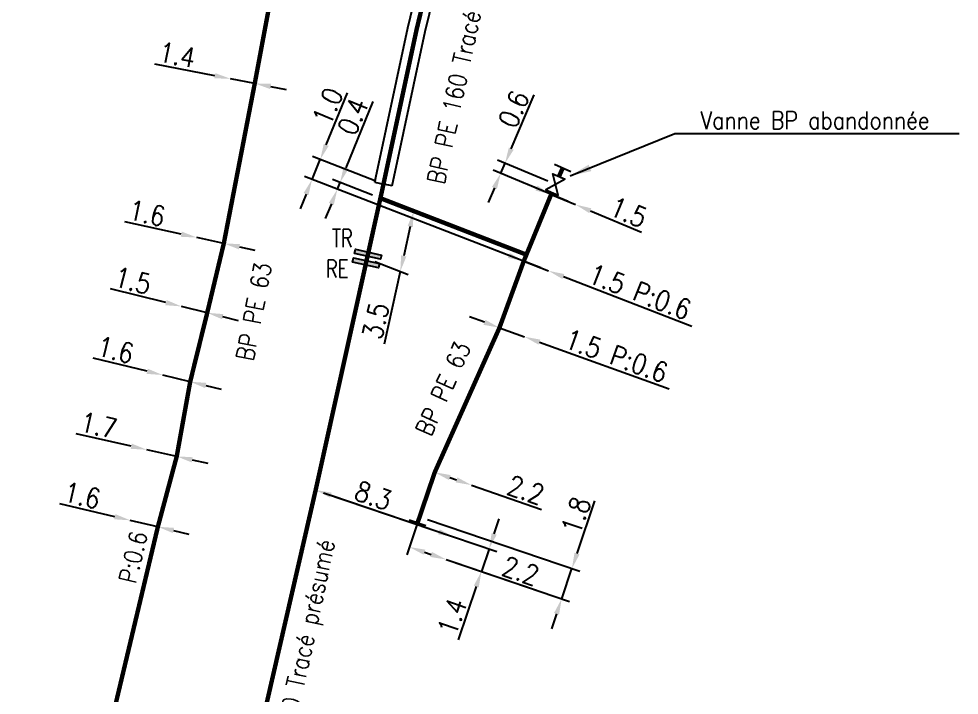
# Model space of a CAD drawing. Header units: millimetres. Extents: x 185000 to 186000, y 127990 to 129010.
# Drawn here: x 185235.1 to 185288.3, y 128428.8 to 128467.1 of the extents above; entities that cross this region are included whole.
import ezdxf
from ezdxf.enums import TextEntityAlignment as Align

# ---------------------------------------------------------------- set-up
doc = ezdxf.new("R2010")
doc.units = ezdxf.units.MM
doc.header["$PDMODE"] = 34
doc.linetypes.add('L_25_AP', pattern=[2000, 1000, 1000])
doc.linetypes.add('L_25_PE', pattern=[2000, 1000, 1000])
doc.layers.get('0').update_dxf_attribs({"linetype": 'CONTINUOUS'})
doc.layers.get('DEFPOINTS').update_dxf_attribs({"linetype": 'CONTINUOUS'})
for name, color, linetype in [('L_150', 1, 'CONTINUOUS'), ('L_340', 7, 'CONTINUOUS'), ('L_400', 7, 'CONTINUOUS'), ('L_900', 7, 'CONTINUOUS')]:
    doc.layers.add(name, color=color, linetype=linetype)
doc.styles.get("Standard").update_dxf_attribs({"font": 'romans.shx', "width": 0.85})
doc.dimstyles.get("Standard").update_dxf_attribs({"dimtxt": 1.5, "dimasz": 1.2, "dimexe": 0.625, "dimexo": 0.625, "dimgap": 0.25, "dimtad": 1, "dimdec": 1, "dimzin": 0, "dimdsep": 46, "dimtxsty": 'Standard', "dimcen": -0.5, "dimadec": 0, "dimazin": 0, "dimtfac": 1, "dimtdec": 1, "dimtmove": 0, "dimatfit": 3, "dimfxl": 0, "dimtolj": 1, "dimtzin": 0, "dimarcsym": 0})

# ---------------------------------------------------------------- blocks, each defined once
blk = doc.blocks.new('*D367')
at = {"layer": 'DEFPOINTS', "color": 0, "linetype": 'Continuous', "transparency": 16777216}
for p in [(185251.717, 128458.011), (185255.752, 128457.744), (185265.076, 128452.84)]:
    blk.add_point(p, dxfattribs=at)
at = {"layer": 'L_400', "color": 0, "linetype": 'Continuous', "lineweight": -2, "transparency": 16777216}
for p, q in [((185252.517, 128459.961), (185253.722, 128462.901)), ((185255.314, 128457.914), (185251.738, 128459.298)), ((185251.717, 128458.011), (185252.176, 128459.129)), ((185264.638, 128453.01), (185251.28, 128458.181)), ((185251.376, 128457.179), (185251.035, 128456.346))]:
    blk.add_line(p, q, dxfattribs=at)
at = {"layer": 'L_400', "color": 0, "linetype": 'Continuous', "transparency": 16777216}
for points in [[(185252.378, 128460.018), (185252.656, 128459.904), (185252.176, 128459.129)], [(185251.237, 128457.236), (185251.515, 128457.122), (185251.717, 128458.011)]]:
    blk.add_solid(points, dxfattribs=at)
at = {"layer": 'L_400', "color": 0, "linetype": 'Continuous', "transparency": 16777216, "insert": (185252.603, 128462.148), "char_height": 1.125, "attachment_point": 5, "rotation": 67.705}
blk.add_mtext('\\A1;1.0', dxfattribs=at)
blk = doc.blocks.new('*D370')
at = {"layer": 'DEFPOINTS', "color": 0, "linetype": 'Continuous', "transparency": 16777216}
for p in [(185251.919, 128440.442), (185259.297, 128436.511), (185261.284, 128435.837)]:
    blk.add_point(p, dxfattribs=at)
at = {"layer": 'L_150', "color": 0, "linetype": 'Continuous', "lineweight": -2, "transparency": 16777216}
for p, q in [((185252.362, 128440.291), (185262.161, 128436.964)), ((185262.007, 128437.967), (185262.296, 128438.82)), ((185261.717, 128437.115), (185261.284, 128435.837)), ((185259.74, 128436.361), (185261.727, 128435.686)), ((185260.994, 128434.985), (185259.969, 128431.966))]:
    blk.add_line(p, q, dxfattribs=at)
at = {"layer": 'L_150', "color": 0, "linetype": 'Continuous', "transparency": 16777216}
for points in [[(185261.865, 128438.016), (185262.149, 128437.919), (185261.717, 128437.115)], [(185260.852, 128435.033), (185261.136, 128434.936), (185261.284, 128435.837)]]:
    blk.add_solid(points, dxfattribs=at)
at = {"layer": 'L_150', "color": 0, "linetype": 'Continuous', "transparency": 16777216, "insert": (185259.627, 128433.29), "char_height": 1.125, "attachment_point": 5, "rotation": 71.2481}
blk.add_mtext('\\A1;1.4', dxfattribs=at)
blk = doc.blocks.new('*D371')
at = {"layer": 'DEFPOINTS', "color": 0, "linetype": 'Continuous', "transparency": 16777216}
for p in [(185251.919, 128440.442), (185259.731, 128437.79), (185259.731, 128437.79)]:
    blk.add_point(p, dxfattribs=at)
at = {"layer": 'L_150', "color": 0, "linetype": 'Continuous', "lineweight": -2, "transparency": 16777216}
blk.add_line((185252.771, 128440.152), (185258.878, 128438.079), dxfattribs=at)
at = {"layer": 'L_150', "color": 0, "linetype": 'Continuous', "transparency": 16777216}
for points in [[(185252.819, 128440.294), (185252.723, 128440.01), (185251.919, 128440.442)], [(185258.927, 128438.221), (185258.83, 128437.937), (185259.731, 128437.79)]]:
    blk.add_solid(points, dxfattribs=at)
at = {"layer": 'L_150', "color": 0, "linetype": 'Continuous', "transparency": 16777216, "insert": (185255.177, 128440.127), "char_height": 1.125, "attachment_point": 5, "rotation": 341.2481}
blk.add_mtext('\\A1;8.3', dxfattribs=at)
blk = doc.blocks.new('*D372')
at = {"layer": 'DEFPOINTS', "color": 0, "linetype": 'Continuous', "transparency": 16777216}
for p in [(185253.147, 128457.458), (185255.577, 128456.946), (185265.076, 128452.84)]:
    blk.add_point(p, dxfattribs=at)
at = {"layer": 'L_150', "color": 0, "linetype": 'Continuous', "lineweight": -2, "transparency": 16777216}
for p, q in [((185253.64, 128458.661), (185255.174, 128462.404)), ((185255.14, 128457.116), (185252.861, 128457.998)), ((185253.147, 128457.458), (185253.298, 128457.828)), ((185264.638, 128453.01), (185252.709, 128457.627)), ((185252.805, 128456.625), (185252.464, 128455.793))]:
    blk.add_line(p, q, dxfattribs=at)
at = {"layer": 'L_150', "color": 0, "linetype": 'Continuous', "transparency": 16777216}
for points in [[(185253.501, 128458.718), (185253.779, 128458.604), (185253.298, 128457.828)], [(185252.666, 128456.682), (185252.944, 128456.569), (185253.147, 128457.458)]]:
    blk.add_solid(points, dxfattribs=at)
at = {"layer": 'L_150', "color": 0, "linetype": 'Continuous', "transparency": 16777216, "insert": (185254.021, 128461.567), "char_height": 1.125, "attachment_point": 5, "rotation": 67.705}
blk.add_mtext('\\A1;0.4', dxfattribs=at)
blk = doc.blocks.new('*D379')
at = {"layer": 'DEFPOINTS', "color": 0, "linetype": 'Continuous', "transparency": 16777216}
for p in [(185241.444, 128438.728), (185241.444, 128438.728), (185243.002, 128438.363)]:
    blk.add_point(p, dxfattribs=at)
at = {"layer": 'L_150', "color": 0, "linetype": 'Continuous', "lineweight": -2, "transparency": 16777216}
for p, q in [((185240.568, 128438.933), (185237.465, 128439.659)), ((185243.002, 128438.363), (185241.444, 128438.728)), ((185243.879, 128438.158), (185244.755, 128437.953))]:
    blk.add_line(p, q, dxfattribs=at)
at = {"layer": 'L_150', "color": 0, "linetype": 'Continuous', "transparency": 16777216}
for points in [[(185240.602, 128439.079), (185240.534, 128438.787), (185241.444, 128438.728)], [(185243.913, 128438.304), (185243.844, 128438.012), (185243.002, 128438.363)]]:
    blk.add_solid(points, dxfattribs=at)
at = {"layer": 'L_150', "color": 0, "linetype": 'Continuous', "transparency": 16777216, "insert": (185238.728, 128440.134), "char_height": 1.125, "attachment_point": 5, "rotation": 346.829}
blk.add_mtext('\\A1;1.6', dxfattribs=at)
blk = doc.blocks.new('*D380')
at = {"layer": 'DEFPOINTS', "color": 0, "linetype": 'Continuous', "transparency": 16777216}
for p in [(185242.379, 128442.722), (185242.379, 128442.722), (185244.068, 128442.346)]:
    blk.add_point(p, dxfattribs=at)
at = {"layer": 'L_150', "color": 0, "linetype": 'Continuous', "lineweight": -2, "transparency": 16777216}
for p, q in [((185241.501, 128442.918), (185238.39, 128443.612)), ((185244.068, 128442.346), (185242.379, 128442.722)), ((185244.946, 128442.15), (185245.824, 128441.954))]:
    blk.add_line(p, q, dxfattribs=at)
at = {"layer": 'L_150', "color": 0, "linetype": 'Continuous', "transparency": 16777216}
for points in [[(185241.533, 128443.065), (185241.468, 128442.772), (185242.379, 128442.722)], [(185244.979, 128442.296), (185244.913, 128442.004), (185244.068, 128442.346)]]:
    blk.add_solid(points, dxfattribs=at)
at = {"layer": 'L_150', "color": 0, "linetype": 'Continuous', "transparency": 16777216, "insert": (185239.648, 128444.1), "char_height": 1.125, "attachment_point": 5, "rotation": 347.4285}
blk.add_mtext('\\A1;1.7', dxfattribs=at)
blk = doc.blocks.new('*D381')
at = {"layer": 'DEFPOINTS', "color": 0, "linetype": 'Continuous', "transparency": 16777216}
for p in [(185243.274, 128446.945), (185243.274, 128446.945), (185244.829, 128446.568)]:
    blk.add_point(p, dxfattribs=at)
at = {"layer": 'L_150', "color": 0, "linetype": 'Continuous', "lineweight": -2, "transparency": 16777216}
for p, q in [((185242.4, 128447.157), (185239.346, 128447.897)), ((185244.829, 128446.568), (185243.274, 128446.945)), ((185245.704, 128446.355), (185246.579, 128446.143))]:
    blk.add_line(p, q, dxfattribs=at)
at = {"layer": 'L_150', "color": 0, "linetype": 'Continuous', "transparency": 16777216}
for points in [[(185242.435, 128447.302), (185242.364, 128447.011), (185243.274, 128446.945)], [(185245.739, 128446.501), (185245.669, 128446.21), (185244.829, 128446.568)]]:
    blk.add_solid(points, dxfattribs=at)
at = {"layer": 'L_150', "color": 0, "linetype": 'Continuous', "transparency": 16777216, "insert": (185240.612, 128448.362), "char_height": 1.125, "attachment_point": 5, "rotation": 346.3682}
blk.add_mtext('\\A1;1.6', dxfattribs=at)
blk = doc.blocks.new('*D382')
at = {"layer": 'DEFPOINTS', "color": 0, "linetype": 'Continuous', "transparency": 16777216}
for p in [(185244.335, 128450.824), (185244.335, 128450.824), (185245.791, 128450.463)]:
    blk.add_point(p, dxfattribs=at)
at = {"layer": 'L_150', "color": 0, "linetype": 'Continuous', "lineweight": -2, "transparency": 16777216}
for p, q in [((185243.461, 128451.041), (185240.32, 128451.82)), ((185245.791, 128450.463), (185244.335, 128450.824)), ((185246.664, 128450.246), (185247.538, 128450.029))]:
    blk.add_line(p, q, dxfattribs=at)
at = {"layer": 'L_150', "color": 0, "linetype": 'Continuous', "transparency": 16777216}
for points in [[(185243.498, 128451.186), (185243.425, 128450.895), (185244.335, 128450.824)], [(185246.7, 128450.391), (185246.628, 128450.1), (185245.791, 128450.463)]]:
    blk.add_solid(points, dxfattribs=at)
at = {"layer": 'L_150', "color": 0, "linetype": 'Continuous', "transparency": 16777216, "insert": (185241.588, 128452.278), "char_height": 1.125, "attachment_point": 5, "rotation": 346.0628}
blk.add_mtext('\\A1;1.5', dxfattribs=at)
blk = doc.blocks.new('*D383')
at = {"layer": 'DEFPOINTS', "color": 0, "linetype": 'Continuous', "transparency": 16777216}
for p in [(185245.205, 128454.72), (185245.205, 128454.72), (185246.729, 128454.39)]:
    blk.add_point(p, dxfattribs=at)
at = {"layer": 'L_150', "color": 0, "linetype": 'Continuous', "lineweight": -2, "transparency": 16777216}
for p, q in [((185244.325, 128454.91), (185241.138, 128455.6)), ((185246.729, 128454.39), (185245.205, 128454.72)), ((185247.609, 128454.199), (185248.488, 128454.009))]:
    blk.add_line(p, q, dxfattribs=at)
at = {"layer": 'L_150', "color": 0, "linetype": 'Continuous', "transparency": 16777216}
for points in [[(185244.357, 128455.057), (185244.293, 128454.763), (185245.205, 128454.72)], [(185247.641, 128454.346), (185247.577, 128454.053), (185246.729, 128454.39)]]:
    blk.add_solid(points, dxfattribs=at)
at = {"layer": 'L_150', "color": 0, "linetype": 'Continuous', "transparency": 16777216, "insert": (185242.392, 128456.096), "char_height": 1.125, "attachment_point": 5, "rotation": 347.7845}
blk.add_mtext('\\A1;1.6', dxfattribs=at)
blk = doc.blocks.new('*D384')
at = {"layer": 'DEFPOINTS', "color": 0, "linetype": 'Continuous', "transparency": 16777216}
for p in [(185247.104, 128463.701), (185247.104, 128463.701), (185248.478, 128463.437)]:
    blk.add_point(p, dxfattribs=at)
at = {"layer": 'L_150', "color": 0, "linetype": 'Continuous', "lineweight": -2, "transparency": 16777216}
for p, q in [((185246.22, 128463.87), (185242.826, 128464.521)), ((185248.478, 128463.437), (185247.104, 128463.701)), ((185249.362, 128463.267), (185250.246, 128463.097))]:
    blk.add_line(p, q, dxfattribs=at)
at = {"layer": 'L_150', "color": 0, "linetype": 'Continuous', "transparency": 16777216}
for points in [[(185246.248, 128464.017), (185246.191, 128463.723), (185247.104, 128463.701)], [(185249.391, 128463.414), (185249.334, 128463.12), (185248.478, 128463.437)]]:
    blk.add_solid(points, dxfattribs=at)
at = {"layer": 'L_150', "color": 0, "linetype": 'Continuous', "transparency": 16777216, "insert": (185244.091, 128465.042), "char_height": 1.125, "attachment_point": 5, "rotation": 349.1349}
blk.add_mtext('\\A1;1.4', dxfattribs=at)
blk = doc.blocks.new('*D389')
at = {"layer": 'DEFPOINTS', "color": 0, "linetype": 'Continuous', "transparency": 16777216}
for p in [(185265.227, 128457.163), (185266.61, 128456.584), (185266.61, 128456.584)]:
    blk.add_point(p, dxfattribs=at)
at = {"layer": 'L_150', "color": 0, "linetype": 'Continuous', "lineweight": -2, "transparency": 16777216}
for p, q in [((185264.397, 128457.511), (185263.566, 128457.858)), ((185265.227, 128457.163), (185266.61, 128456.584)), ((185267.441, 128456.236), (185270.339, 128455.023))]:
    blk.add_line(p, q, dxfattribs=at)
at = {"layer": 'L_150', "color": 0, "linetype": 'Continuous', "transparency": 16777216}
for points in [[(185264.455, 128457.649), (185264.339, 128457.372), (185265.227, 128457.163)], [(185267.499, 128456.375), (185267.383, 128456.098), (185266.61, 128456.584)]]:
    blk.add_solid(points, dxfattribs=at)
at = {"layer": 'L_150', "color": 0, "linetype": 'Continuous', "transparency": 16777216, "insert": (185269.594, 128456.148), "char_height": 1.125, "attachment_point": 5, "rotation": 337.282}
blk.add_mtext('\\A1;1.5', dxfattribs=at)
blk = doc.blocks.new('*D390')
at = {"layer": 'DEFPOINTS', "color": 0, "linetype": 'Continuous', "transparency": 16777216}
for p in [(185262.305, 128449.62), (185263.716, 128449.112), (185263.716, 128449.112)]:
    blk.add_point(p, dxfattribs=at)
at = {"layer": 'L_150', "color": 0, "linetype": 'Continuous', "lineweight": -2, "transparency": 16777216}
for p, q in [((185261.459, 128449.926), (185260.612, 128450.231)), ((185262.305, 128449.62), (185263.716, 128449.112)), ((185264.563, 128448.807), (185271.9, 128446.162))]:
    blk.add_line(p, q, dxfattribs=at)
at = {"layer": 'L_150', "color": 0, "linetype": 'Continuous', "transparency": 16777216}
for points in [[(185261.509, 128450.067), (185261.408, 128449.785), (185262.305, 128449.62)], [(185264.614, 128448.948), (185264.512, 128448.665), (185263.716, 128449.112)]]:
    blk.add_solid(points, dxfattribs=at)
at = {"layer": 'L_150', "color": 0, "linetype": 'Continuous', "transparency": 16777216, "insert": (185268.915, 128448.035), "char_height": 1.125, "attachment_point": 5, "rotation": 340.1775}
blk.add_mtext('\\A1;1.5 P:0.6', dxfattribs=at)
blk = doc.blocks.new('*D391')
at = {"layer": 'DEFPOINTS', "color": 0, "linetype": 'Continuous', "transparency": 16777216}
for p in [(185258.648, 128441.444), (185260.726, 128440.721), (185260.726, 128440.721)]:
    blk.add_point(p, dxfattribs=at)
at = {"layer": 'L_150', "color": 0, "linetype": 'Continuous', "lineweight": -2, "transparency": 16777216}
for p, q in [((185259.498, 128441.148), (185259.876, 128441.016)), ((185260.726, 128440.721), (185264.672, 128439.348))]:
    blk.add_line(p, q, dxfattribs=at)
at = {"layer": 'L_150', "color": 0, "linetype": 'Continuous', "transparency": 16777216}
for points in [[(185259.547, 128441.29), (185259.449, 128441.006), (185258.648, 128441.444)], [(185259.925, 128441.158), (185259.826, 128440.875), (185260.726, 128440.721)]]:
    blk.add_solid(points, dxfattribs=at)
at = {"layer": 'L_150', "color": 0, "linetype": 'Continuous', "transparency": 16777216, "insert": (185263.795, 128440.447), "char_height": 1.125, "attachment_point": 5, "rotation": 340.8159}
blk.add_mtext('\\A1;2.2', dxfattribs=at)
blk = doc.blocks.new('*D392')
at = {"layer": 'DEFPOINTS', "color": 0, "linetype": 'Continuous', "transparency": 16777216}
for p in [(185257.792, 128438.923), (185259.297, 128436.511), (185259.297, 128436.511)]:
    blk.add_point(p, dxfattribs=at)
at = {"layer": 'L_340', "color": 0, "linetype": 'Continuous', "lineweight": -2, "transparency": 16777216}
for p, q in [((185257.641, 128438.479), (185257.063, 128436.775)), ((185258.066, 128436.929), (185258.444, 128436.801)), ((185259.297, 128436.511), (185264.389, 128434.783))]:
    blk.add_line(p, q, dxfattribs=at)
at = {"layer": 'L_340', "color": 0, "linetype": 'Continuous', "transparency": 16777216}
for points in [[(185258.114, 128437.071), (185258.017, 128436.787), (185257.213, 128437.219)], [(185258.493, 128436.943), (185258.396, 128436.659), (185259.297, 128436.511)]]:
    blk.add_solid(points, dxfattribs=at)
at = {"layer": 'L_340', "color": 0, "linetype": 'Continuous', "transparency": 16777216, "insert": (185263.504, 128435.875), "char_height": 1.125, "attachment_point": 5, "rotation": 341.2481}
blk.add_mtext('\\A1;2.2', dxfattribs=at)
blk = doc.blocks.new('*D393')
at = {"layer": 'DEFPOINTS', "color": 0, "linetype": 'Continuous', "transparency": 16777216}
for p in [(185262.378, 128458.356), (185265.472, 128457.723), (185266.61, 128456.584)]:
    blk.add_point(p, dxfattribs=at)
at = {"layer": 'L_900', "color": 0, "linetype": 'Continuous', "lineweight": -2, "transparency": 16777216}
for p, q in [((185262.972, 128459.746), (185264.269, 128462.781)), ((185265.04, 128457.904), (185262.185, 128459.099)), ((185262.378, 128458.356), (185262.618, 128458.918)), ((185266.178, 128456.765), (185261.945, 128458.537)), ((185262.024, 128457.528), (185261.67, 128456.701))]:
    blk.add_line(p, q, dxfattribs=at)
at = {"layer": 'L_900', "color": 0, "linetype": 'Continuous', "transparency": 16777216}
for points in [[(185262.834, 128459.804), (185263.11, 128459.687), (185262.618, 128458.918)], [(185261.886, 128457.587), (185262.162, 128457.47), (185262.378, 128458.356)]]:
    blk.add_solid(points, dxfattribs=at)
at = {"layer": 'L_900', "color": 0, "linetype": 'Continuous', "transparency": 16777216, "insert": (185263.112, 128461.982), "char_height": 1.125, "attachment_point": 5, "rotation": 66.859}
blk.add_mtext('\\A1;0.6', dxfattribs=at)
blk = doc.blocks.new('L_300_09')
at = {"color": 0, "linetype": 'Continuous', "flags": 128}
blk.add_lwpolyline([(0.5, -0.375), (-0.5, 0.375), (-0.5, -0.375), (0.5, 0.375), (0.5, -0.375)], dxfattribs=at)
at = {"color": 0, "linetype": 'Continuous', "width": 0.75}
blk.add_attdef('NUM', text='', height=1, dxfattribs=at).set_placement((0, 1.691), align=Align.MIDDLE_CENTER)
at = {"color": 0, "linetype": 'Continuous', "width": 0.75, "flags": 3}
for tag, p in [('DEF_LEG', (0, -5)), ('DEF_COUP', (0, -7.5)), ('DEF_TYPE', (0, -10))]:
    blk.add_attdef(tag, text='', height=1.2, dxfattribs=at).set_placement(p, align=Align.MIDDLE)
blk = doc.blocks.new('L_340_07')
at = {"color": 0, "linetype": 'Continuous', "const_width": 0.25, "flags": 128}
blk.add_lwpolyline([(0, 0), (0.35, 0)], dxfattribs=at)
at = {"color": 0, "linetype": 'Continuous', "flags": 128}
blk.add_lwpolyline([(0.35, -0.5), (0.35, 0.5)], dxfattribs=at)
at = {"color": 0, "linetype": 'Continuous', "width": 0.75, "flags": 3}
for tag, p in [('DEF_LEG', (0.723, -3.465)), ('DEF_COUP', (0.723, -5.965)), ('DEF_TYPE', (0.723, -8.465))]:
    blk.add_attdef(tag, text='', height=1.2, dxfattribs=at).set_placement(p, align=Align.MIDDLE)
blk = doc.blocks.new('*D1072')
at = {"layer": 'DEFPOINTS', "color": 0, "linetype": 'Continuous', "transparency": 16777216}
for p in [(185257.792, 128438.923), (185259.297, 128436.511), (185265.821, 128434.296)]:
    blk.add_point(p, dxfattribs=at)
at = {"layer": 'L_340', "color": 0, "linetype": 'Continuous', "lineweight": -2, "transparency": 16777216}
for p, q in [((185266.689, 128436.853), (185267.699, 128439.828)), ((185258.236, 128438.772), (185266.843, 128435.85)), ((185259.74, 128436.361), (185266.265, 128434.146)), ((185265.821, 128434.296), (185266.4, 128436.001)), ((185265.532, 128433.444), (185265.242, 128432.592))]:
    blk.add_line(p, q, dxfattribs=at)
at = {"layer": 'L_340', "color": 0, "linetype": 'Continuous', "transparency": 16777216}
for points in [[(185266.547, 128436.901), (185266.831, 128436.805), (185266.4, 128436.001)], [(185265.39, 128433.492), (185265.674, 128433.396), (185265.821, 128434.296)]]:
    blk.add_solid(points, dxfattribs=at)
at = {"layer": 'L_340', "color": 0, "linetype": 'Continuous', "transparency": 16777216, "insert": (185266.628, 128439.008), "char_height": 1.125, "attachment_point": 5, "rotation": 71.2481}
blk.add_mtext('\\A1;1.8', dxfattribs=at)
blk = doc.blocks.new('*D1102')
at = {"layer": 'DEFPOINTS', "color": 0, "linetype": 'Continuous', "transparency": 16777216}
for p in [(185255.577, 128456.946), (185257.458, 128456.218), (185254.819, 128453.529)]:
    blk.add_point(p, dxfattribs=at)
at = {"layer": 'L_340', "color": 0, "linetype": 'Continuous', "lineweight": -2, "transparency": 16777216}
for p, q in [((185256.019, 128456.775), (185257.9, 128456.047)), ((185257.263, 128455.339), (185256.896, 128453.68)), ((185255.262, 128453.358), (185257.143, 128452.63)), ((185256.701, 128452.801), (185255.789, 128448.688))]:
    blk.add_line(p, q, dxfattribs=at)
at = {"layer": 'L_340', "color": 0, "linetype": 'Continuous', "transparency": 16777216}
for points in [[(185257.117, 128455.372), (185257.41, 128455.307), (185257.458, 128456.218)], [(185256.749, 128453.712), (185257.042, 128453.647), (185256.701, 128452.801)]]:
    blk.add_solid(points, dxfattribs=at)
at = {"layer": 'L_340', "color": 0, "linetype": 'Continuous', "transparency": 16777216, "insert": (185255.314, 128450.012), "char_height": 1.125, "attachment_point": 5, "rotation": 77.502}
blk.add_mtext('\\A1;3.5', dxfattribs=at)
blk = doc.blocks.new('L_340_19')
at = {"linetype": 'Continuous'}
blk.add_hatch(color=0, dxfattribs=at).paths.add_polyline_path([(0.125, 0.75), (-0.125, 0.75), (-0.125, -0.75), (0.125, -0.75)])
at = {"color": 0, "linetype": 'Continuous'}
blk.add_lwpolyline([(-0.125, 0.75), (0.125, 0.75), (0.125, -0.75), (-0.125, -0.75)], close=True, dxfattribs=at)
at = {"color": 0, "linetype": 'Continuous', "width": 0.75}
for tag, height, flags, p in [('TR', 1, 8, (0, 1.981)), ('DEF_LEG', 1.2, 3, (0, -5)), ('DEF_COUP', 1.2, 3, (0, -7.5)), ('DEF_TYPE', 1.2, 3, (0, -10))]:
    blk.add_attdef(tag, text='', height=height, dxfattribs=dict(at, flags=flags)).set_placement(p, align=Align.MIDDLE)
blk = doc.blocks.new('*D1105')
at = {"layer": 'DEFPOINTS', "color": 0, "linetype": 'Continuous', "transparency": 16777216}
for p in [(185263.677, 128453.382), (185265.076, 128452.84), (185265.076, 128452.84)]:
    blk.add_point(p, dxfattribs=at)
at = {"layer": 'L_150', "color": 0, "linetype": 'Continuous', "lineweight": -2, "transparency": 16777216}
for p, q in [((185262.837, 128453.707), (185261.998, 128454.032)), ((185263.677, 128453.382), (185265.076, 128452.84)), ((185265.915, 128452.516), (185273.176, 128449.705))]:
    blk.add_line(p, q, dxfattribs=at)
at = {"layer": 'L_150', "color": 0, "linetype": 'Continuous', "transparency": 16777216}
for points in [[(185262.892, 128453.847), (185262.783, 128453.567), (185263.677, 128453.382)], [(185265.969, 128452.655), (185265.861, 128452.376), (185265.076, 128452.84)]]:
    blk.add_solid(points, dxfattribs=at)
at = {"layer": 'L_150', "color": 0, "linetype": 'Continuous', "transparency": 16777216, "insert": (185270.236, 128451.647), "char_height": 1.125, "attachment_point": 5, "rotation": 338.8382}
blk.add_mtext('\\A1;1.5 P:0.6', dxfattribs=at)
blk = doc.blocks.new('L_340_20')
at = {"linetype": 'Continuous'}
blk.add_hatch(color=0, dxfattribs=at).paths.add_polyline_path([(0.125, 0.75), (-0.125, 0.75), (-0.125, -0.75), (0.125, -0.75)])
at = {"color": 0, "linetype": 'Continuous'}
blk.add_lwpolyline([(-0.125, 0.75), (0.125, 0.75), (0.125, -0.75), (-0.125, -0.75)], close=True, dxfattribs=at)
at = {"color": 0, "linetype": 'Continuous', "width": 0.75}
for tag, height, flags, p in [('RE', 1, 8, (0, 2.189)), ('DEF_LEG', 1.2, 3, (0, -5)), ('DEF_COUP', 1.2, 3, (0, -7.5)), ('DEF_TYPE', 1.2, 3, (0, -10))]:
    blk.add_attdef(tag, text='', height=height, dxfattribs=dict(at, flags=flags)).set_placement(p, align=Align.MIDDLE)

msp = doc.modelspace()

# ---------------------------------------------------------------- linework, layer by layer
at = {"layer": 'L_150', "linetype": 'L_25_PE', "ltscale": 0.5, "const_width": 0.25, "flags": 128}
for points in [[(185266, 128527.122), (185266.079, 128525.553), (185266.708, 128513.193), (185266.129, 128508.245), (185264.618, 128500.516), (185264.333, 128499.056), (185259.448, 128474.066), (185259.448, 128474.066), (185257.621, 128466.477), (185255.752, 128457.744), (185255.688, 128457.447), (185255.577, 128456.946), (185254.874, 128453.773)], [(185255.577, 128456.946), (185263.828, 128453.752)]]:
    msp.add_lwpolyline(points, dxfattribs=at)
at = {"layer": 'L_150', "linetype": 'L_25_PE', "const_width": 0.25, "flags": 128}
for points in [[(185249.984, 128470.875), (185249.311, 128467.896), (185248.478, 128463.437), (185246.729, 128454.39), (185245.791, 128450.463), (185244.829, 128446.568), (185244.068, 128442.346), (185243.002, 128438.363), (185239.042, 128421.731), (185239.437, 128421.227), (185239.322, 128420.741), (185238.855, 128417.015), (185237.738, 128412.192), (185237.022, 128409.581), (185235.714, 128400.822), (185235.27, 128397.322)], [(185265.673, 128458.181), (185265.737, 128458.325)], [(185265.271, 128457.265), (185265.227, 128457.163), (185263.828, 128453.752), (185263.677, 128453.382), (185263.677, 128453.382), (185262.305, 128449.62), (185258.648, 128441.444), (185257.792, 128438.923)]]:
    msp.add_lwpolyline(points, dxfattribs=at)
at = {"layer": 'L_150', "linetype": 'L_25_AP', "ltscale": 0.5, "flags": 128}
msp.add_lwpolyline([(185254.874, 128453.773, 0.25, 0.25, 0), (185254.765, 128453.285, 0.25, 0.25, 0), (185251.919, 128440.442, 0.25, 0.25, 0), (185249.032, 128427.871, 0.25, 0.25, 0), (185245.604, 128410.405, 0.25, 0.25, 0), (185242.335, 128393.744, 0.25, 0.25, 0), (185241.389, 128389.189, 0.25, 0.25, 0), (185241.389, 128389.189, 0.25, 0.25, 0), (185240.798, 128386.436, 0.25, 0.25, 0), (185240.444, 128384.787, 0.25, 0.25, 0), (185240.444, 128384.787, 0.25, 0.25, 0), (185236.702, 128371.924, 0, 0, 0)], format="xyseb", dxfattribs=at)
at = {"layer": 'L_400', "color": 7, "linetype": 'CONTINUOUS'}
for p, q in [((185257.133, 128466.588), (185258.959, 128474.173)), ((185258.108, 128466.366), (185259.936, 128473.96)), ((185255.263, 128457.849), (185257.133, 128466.588)), ((185256.24, 128457.64), (185258.108, 128466.366)), ((185255.263, 128457.849), (185255.752, 128457.744)), ((185256.24, 128457.64), (185255.752, 128457.744))]:
    msp.add_line(p, q, dxfattribs=at)

# ---------------------------------------------------------------- block references
at = {"layer": 'L_340'}
for p, rotation in [((185265.737, 128458.325), 66.30781466371661), ((185257.792, 128438.923), 251.2472892746266)]:
    msp.add_blockref('L_340_07', p, dxfattribs=dict(at, rotation=rotation))
ref = msp.add_blockref('L_340_19', (185254.874, 128453.773), dxfattribs=dict(at, rotation=77.50202945444198))
ref.add_attrib('TR', 'TR', dxfattribs={"layer": '0', "color": 0, "linetype": 'Continuous', "height": 1, "width": 0.75}).set_placement((185253.429, 128454.685), align=Align.MIDDLE)
at = {"layer": 'L_340', "ltscale": 0.5}
ref = msp.add_blockref('L_340_20', (185254.765, 128453.285), dxfattribs=dict(at, rotation=77.50202945291217))
ref.add_attrib('RE', 'RE', dxfattribs={"layer": '0', "color": 0, "linetype": 'Continuous', "height": 1, "width": 0.75}).set_placement((185253.133, 128452.955), align=Align.MIDDLE)
at = {"layer": 'L_900', "rotation": 66.30781466379433}
msp.add_blockref('L_300_09', (185265.472, 128457.723), dxfattribs=at)

# ---------------------------------------------------------------- texts
at = {"layer": 'L_150', "linetype": 'Continuous', "width": 0.85}
for s, rotation, p in [('BP PE 160 Tracé présumé', 77.9172, (185260.469, 128465.289)), ('BP PE 63', 79.0569, (185248.428, 128450.527)), ('BP PE 63', 65.902, (185259.12, 128446.173)), ('P:0.6', 76.6068, (185241.603, 128436.642)), ('BP AC 250 Tracé présumé', 77.9172, (185251.075, 128430.049))]:
    msp.add_text(s, height=1, rotation=rotation, dxfattribs=at).set_placement(p, align=Align.MIDDLE)
at = {"layer": 'L_900', "linetype": 'Continuous', "insert": (185273.671, 128461.349), "char_height": 1, "attachment_point": 4}
msp.add_mtext('Vanne BP abandonnée', dxfattribs=at)

# ---------------------------------------------------------------- dimensions: what is measured, and where the dimension line sits
at = {"layer": 'L_150', "linetype": 'Continuous'}
for base, p1, p2, angle, override, picture, middle in [((185247.104, 128463.701), (185248.478, 128463.437), (185247.104, 128463.701), 349.1349, {"dimscale": 0.75, "dimatfit": 0}, '*D384', (185243.95, 128464.306)), ((185266.61, 128456.584), (185265.227, 128457.163), (185266.61, 128456.584), 157.282, {"dimscale": 0.75, "dimlfac": 1, "dimlunit": 2, "dimatfit": 0}, '*D389', (185269.305, 128455.456)), ((185245.205, 128454.72), (185246.729, 128454.39), (185245.205, 128454.72), 347.7845, {"dimscale": 0.75, "dimatfit": 0}, '*D383', (185242.233, 128455.363)), ((185244.335, 128450.824), (185245.791, 128450.463), (185244.335, 128450.824), 346.0628, {"dimscale": 0.75, "dimatfit": 0}, '*D382', (185241.408, 128451.55)), ((185243.274, 128446.945), (185244.829, 128446.568), (185243.274, 128446.945), 346.3682, {"dimscale": 0.75, "dimatfit": 0}, '*D381', (185240.436, 128447.633)), ((185242.379, 128442.722), (185244.068, 128442.346), (185242.379, 128442.722), 347.4285, {"dimscale": 0.75, "dimatfit": 0}, '*D380', (185239.484, 128443.368)), ((185260.726, 128440.721), (185258.648, 128441.444), (185260.726, 128440.721), 160.8159, {"dimscale": 0.75}, '*D391', (185263.549, 128439.738)), ((185241.444, 128438.728), (185243.002, 128438.363), (185241.444, 128438.728), 346.829, {"dimscale": 0.75, "dimatfit": 0}, '*D379', (185238.557, 128439.404)), ((185259.731, 128437.79), (185251.919, 128440.442), (185259.731, 128437.79), 161.2481, {"dimscale": 0.75, "dimatfit": 0}, '*D371', (185254.936, 128439.417))]:
    dim = msp.add_linear_dim(base=base, p1=p1, p2=p2, angle=angle, dimstyle='Standard', override=override, dxfattribs=at)
    dim.commit()
    dim.dimension.update_dxf_attribs({"geometry": picture, "text_midpoint": middle, "dimtype": 160})
for base, p1, p2, angle, text, picture, middle in [((185253.147, 128457.458), (185255.577, 128456.946), (185265.076, 128452.84), 67.705, '0.4', '*D372', (185254.715, 128461.282)), ((185265.076, 128452.84), (185263.677, 128453.382), (185265.076, 128452.84), 158.8382, '<> P:0.6', '*D1105', (185269.965, 128450.948)), ((185263.716, 128449.112), (185262.305, 128449.62), (185263.716, 128449.112), 160.1775, '<> P:0.6', '*D390', (185268.661, 128447.329)), ((185261.284, 128435.837), (185251.919, 128440.442), (185259.297, 128436.511), 71.2481, '1.4', '*D370', (185260.337, 128433.049))]:
    dim = msp.add_linear_dim(base=base, p1=p1, p2=p2, angle=angle, text=text, dimstyle='Standard', override={"dimscale": 0.75, "dimatfit": 0}, dxfattribs=at)
    dim.commit()
    dim.dimension.update_dxf_attribs({"geometry": picture, "text_midpoint": middle, "dimtype": 160})
at = {"layer": 'L_340', "linetype": 'Continuous'}
for base, p1, p2, angle, override, picture, middle in [((185257.458, 128456.218), (185254.819, 128453.529), (185255.577, 128456.946), 257.502, {"dimscale": 0.75}, '*D1102', (185256.047, 128449.85)), ((185265.821, 128434.296), (185257.792, 128438.923), (185259.297, 128436.511), 71.2481, {"dimscale": 0.75, "dimatfit": 0}, '*D1072', (185267.339, 128438.767)), ((185259.297, 128436.511), (185257.792, 128438.923), (185259.297, 128436.511), 161.2481, {"dimscale": 0.75}, '*D392', (185263.262, 128435.165))]:
    dim = msp.add_linear_dim(base=base, p1=p1, p2=p2, angle=angle, dimstyle='Standard', override=override, dxfattribs=at)
    dim.commit()
    dim.dimension.update_dxf_attribs({"geometry": picture, "text_midpoint": middle, "dimtype": 160})
at = {"layer": 'L_400', "linetype": 'Continuous'}
dim = msp.add_linear_dim(base=(185251.717, 128458.011), p1=(185255.752, 128457.744), p2=(185265.076, 128452.84), angle=67.705, dimstyle='Standard', override={"dimscale": 0.75, "dimatfit": 0}, dxfattribs=at)
dim.commit()
dim.dimension.update_dxf_attribs({"geometry": '*D367', "text_midpoint": (185253.297, 128461.863), "dimtype": 160})
at = {"layer": 'L_900', "linetype": 'Continuous'}
dim = msp.add_linear_dim(base=(185262.378, 128458.356), p1=(185265.472, 128457.723), p2=(185266.61, 128456.584), angle=66.859, dimstyle='Standard', override={"dimscale": 0.75, "dimatfit": 0}, dxfattribs=at)
dim.commit()
dim.dimension.update_dxf_attribs({"geometry": '*D393', "text_midpoint": (185263.802, 128461.688), "dimtype": 160})

# ---------------------------------------------------------------- leaders
at = {"layer": 'L_900', "linetype": 'Continuous', "annotation_type": 0, "has_hookline": 1, "hookline_direction": 0, "text_width": 14.612}
msp.add_leader([(185266.308, 128458.209), (185272.221, 128460.599), (185273.421, 128460.599)], dimstyle='Standard', dxfattribs=at)

doc.saveas('drawing.dxf')
